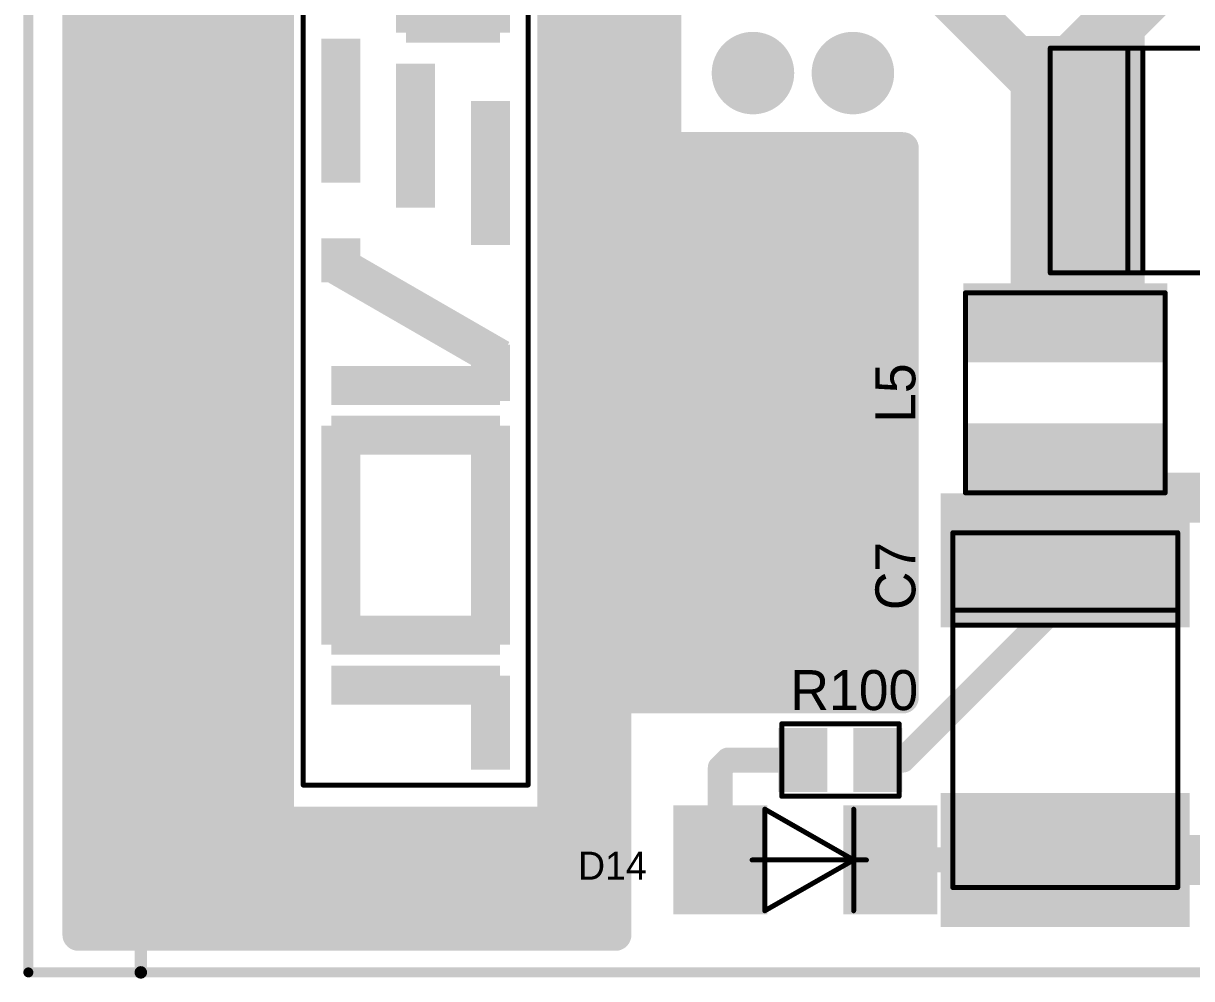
# Model space of a CAD drawing. Extents: x 416 to 470, y 213 to 332.
# Drawn here: x 416.15 to 439.53, y 214.88 to 234 of the extents above; entities that cross this region are included whole.
import ezdxf

# ---------------------------------------------------------------- set-up
doc = ezdxf.new("R2010")
doc.units = 0
for name, color, linetype in [('Board', 3, 'CONTINUOUS'), ('Top', 1, 'CONTINUOUS'), ('Top_Mask', 4, 'CONTINUOUS'), ('Top_Paste', 8, 'CONTINUOUS'), ('Top_Silk', 6, 'CONTINUOUS')]:
    doc.layers.add(name, color=color, linetype=linetype)

# ---------------------------------------------------------------- blocks, each defined once
blk = doc.blocks.new('UNIT_DISC')
at = {"linetype": 'CONTINUOUS', "const_width": 0.5}
blk.add_lwpolyline([(0.25, 0, 1), (-0.25, 0, 1)], format="xyb", close=True, dxfattribs=at)
blk = doc.blocks.new('SHAPE_EL_236_236_0_0_0_0')
at = {"xscale": 0.6, "yscale": 0.6, "zscale": 0.6}
blk.add_blockref('UNIT_DISC', (0, 0), dxfattribs=at)
blk = doc.blocks.new('SHAPE_EL_386_386_0_0_0_0')
at = {"xscale": 0.981, "yscale": 0.981, "zscale": 0.981}
blk.add_blockref('UNIT_DISC', (0, 0), dxfattribs=at)
blk = doc.blocks.new('0__40_41')
at = {"layer": 'Top'}
blk.add_blockref('SHAPE_EL_236_236_0_0_0_0', (0, 0), dxfattribs=at)
at = {"layer": 'Top_Mask'}
blk.add_blockref('SHAPE_EL_386_386_0_0_0_0', (0, 0), dxfattribs=at)
blk = doc.blocks.new('VELOG_7162')
at = {"layer": 'Top_Silk', "linetype": 'CONTINUOUS', "const_width": 0.1}
for points in [[(426.25, 238.75), (421.75, 238.75)], [(421.75, 238.75), (421.75, 218.75)], [(426.25, 218.75), (426.25, 238.75)], [(421.75, 218.75), (426.25, 218.75)]]:
    blk.add_lwpolyline(points, dxfattribs=at)
at = {"layer": 'Top_Silk', "xscale": 0.1, "yscale": 0.1, "zscale": 0.1}
for p in [(421.75, 238.75), (421.75, 238.75), (426.25, 238.75), (426.25, 238.75), (421.75, 218.75), (421.75, 218.75), (426.25, 218.75), (426.25, 218.75)]:
    blk.add_blockref('UNIT_DISC', p, dxfattribs=at)
blk = doc.blocks.new('SHAPE_SQ_157_984_0_0_0_0')
blk.add_solid([(-0.2, -1.25), (0.2, -1.25), (-0.2, 1.25), (0.2, 1.25)])
blk = doc.blocks.new('SHAPE_SQ_307_1134_0_0_0_0')
blk.add_solid([(-0.3905, -1.4405), (0.3905, -1.4405), (-0.3905, 1.4405), (0.3905, 1.4405)])
blk = doc.blocks.new('5_0x0_25__1_')
at = {"layer": 'Top'}
blk.add_blockref('SHAPE_SQ_157_984_0_0_0_0', (0, 0), dxfattribs=at)
at = {"layer": 'Top_Mask'}
blk.add_blockref('SHAPE_SQ_307_1134_0_0_0_0', (0, 0), dxfattribs=at)
at = {"layer": 'Top_Paste'}
blk.add_blockref('SHAPE_SQ_157_984_0_0_0_0', (0, 0), dxfattribs=at)
blk = doc.blocks.new('SHAPE_SQ_157_1574_0_0_0_0')
blk.add_solid([(-0.2, -2), (0.2, -2), (-0.2, 2), (0.2, 2)])
blk = doc.blocks.new('SHAPE_SQ_307_1724_0_0_0_0')
blk.add_solid([(-0.3905, -2.1905), (0.3905, -2.1905), (-0.3905, 2.1905), (0.3905, 2.1905)])
blk = doc.blocks.new('8_0x0_25__1_')
at = {"layer": 'Top'}
blk.add_blockref('SHAPE_SQ_157_1574_0_0_0_0', (0, 0), dxfattribs=at)
at = {"layer": 'Top_Mask'}
blk.add_blockref('SHAPE_SQ_307_1724_0_0_0_0', (0, 0), dxfattribs=at)
at = {"layer": 'Top_Paste'}
blk.add_blockref('SHAPE_SQ_157_1574_0_0_0_0', (0, 0), dxfattribs=at)
blk = doc.blocks.new('SHAPE_SQ_157_295_0_0_0_0')
blk.add_solid([(-0.2, -0.375), (0.2, -0.375), (-0.2, 0.375), (0.2, 0.375)])
blk = doc.blocks.new('SHAPE_SQ_307_445_0_0_0_0')
blk.add_solid([(-0.3905, -0.5655), (0.3905, -0.5655), (-0.3905, 0.5655), (0.3905, 0.5655)])
blk = doc.blocks.new('2_0x0_25__1_')
at = {"layer": 'Top'}
blk.add_blockref('SHAPE_SQ_157_295_0_0_0_0', (0, 0), dxfattribs=at)
at = {"layer": 'Top_Mask'}
blk.add_blockref('SHAPE_SQ_307_445_0_0_0_0', (0, 0), dxfattribs=at)
at = {"layer": 'Top_Paste'}
blk.add_blockref('SHAPE_SQ_157_295_0_0_0_0', (0, 0), dxfattribs=at)
blk = doc.blocks.new('SHAPE_SQ_157_590_0_0_0_0')
blk.add_solid([(-0.2, -0.75), (0.2, -0.75), (-0.2, 0.75), (0.2, 0.75)])
blk = doc.blocks.new('SHAPE_SQ_307_740_0_0_0_0')
blk.add_solid([(-0.3905, -0.9405), (0.3905, -0.9405), (-0.3905, 0.9405), (0.3905, 0.9405)])
blk = doc.blocks.new('3_0x0_25__1_')
at = {"layer": 'Top'}
blk.add_blockref('SHAPE_SQ_157_590_0_0_0_0', (0, 0), dxfattribs=at)
at = {"layer": 'Top_Mask'}
blk.add_blockref('SHAPE_SQ_307_740_0_0_0_0', (0, 0), dxfattribs=at)
at = {"layer": 'Top_Paste'}
blk.add_blockref('SHAPE_SQ_157_590_0_0_0_0', (0, 0), dxfattribs=at)
blk = doc.blocks.new('SHAPE_SQ_157_1181_0_0_0_0')
blk.add_solid([(-0.2, -1.5), (0.2, -1.5), (-0.2, 1.5), (0.2, 1.5)])
blk = doc.blocks.new('SHAPE_SQ_307_1331_0_0_0_0')
blk.add_solid([(-0.3905, -1.6905), (0.3905, -1.6905), (-0.3905, 1.6905), (0.3905, 1.6905)])
blk = doc.blocks.new('6_0x025__1_')
at = {"layer": 'Top'}
blk.add_blockref('SHAPE_SQ_157_1181_0_0_0_0', (0, 0), dxfattribs=at)
at = {"layer": 'Top_Mask'}
blk.add_blockref('SHAPE_SQ_307_1331_0_0_0_0', (0, 0), dxfattribs=at)
at = {"layer": 'Top_Paste'}
blk.add_blockref('SHAPE_SQ_157_1181_0_0_0_0', (0, 0), dxfattribs=at)
blk = doc.blocks.new('SHAPE_SQ_157_196_0_0_0_0')
blk.add_solid([(-0.2, -0.25), (0.2, -0.25), (-0.2, 0.25), (0.2, 0.25)])
blk = doc.blocks.new('SHAPE_SQ_307_346_0_0_0_0')
blk.add_solid([(-0.3905, -0.4405), (0.3905, -0.4405), (-0.3905, 0.4405), (0.3905, 0.4405)])
blk = doc.blocks.new('1_0x0_25__1_')
at = {"layer": 'Top'}
blk.add_blockref('SHAPE_SQ_157_196_0_0_0_0', (0, 0), dxfattribs=at)
at = {"layer": 'Top_Mask'}
blk.add_blockref('SHAPE_SQ_307_346_0_0_0_0', (0, 0), dxfattribs=at)
at = {"layer": 'Top_Paste'}
blk.add_blockref('SHAPE_SQ_157_196_0_0_0_0', (0, 0), dxfattribs=at)
blk = doc.blocks.new('SHAPE_SQ_157_1377_0_0_0_0')
blk.add_solid([(-0.2, -1.75), (0.2, -1.75), (-0.2, 1.75), (0.2, 1.75)])
blk = doc.blocks.new('SHAPE_SQ_307_1527_0_0_0_0')
blk.add_solid([(-0.3905, -1.9405), (0.3905, -1.9405), (-0.3905, 1.9405), (0.3905, 1.9405)])
blk = doc.blocks.new('7_0x0_25__1_')
at = {"layer": 'Top'}
blk.add_blockref('SHAPE_SQ_157_1377_0_0_0_0', (0, 0), dxfattribs=at)
at = {"layer": 'Top_Mask'}
blk.add_blockref('SHAPE_SQ_307_1527_0_0_0_0', (0, 0), dxfattribs=at)
at = {"layer": 'Top_Paste'}
blk.add_blockref('SHAPE_SQ_157_1377_0_0_0_0', (0, 0), dxfattribs=at)
blk = doc.blocks.new('1')
for name, p in [('VELOG_7162', (0, 0)), ('5_0x0_25__1_', (422.5, 236.75)), ('8_0x0_25__1_', (424, 236)), ('8_0x0_25__1_', (425.5, 236)), ('5_0x0_25__1_', (425.5, 231)), ('3_0x0_25__1_', (425.5, 220))]:
    blk.add_blockref(name, p)
for name, p, rotation in [('6_0x025__1_', (424, 238.04), 270), ('3_0x0_25__1_', (423.25, 235.5), 270), ('3_0x0_25__1_', (424.75, 234), 270), ('5_0x0_25__1_', (422.5, 232.25), 180), ('5_0x0_25__1_', (424, 231.75), 180), ('1_0x0_25__1_', (422.5, 229.25), 180), ('7_0x0_25__1_', (424, 228.25), 60), ('2_0x0_25__1_', (425.5, 227), 180), ('6_0x025__1_', (424, 226.75), 270), ('6_0x025__1_', (424, 225.75), 90), ('8_0x0_25__1_', (422.5, 223.75), 180), ('8_0x0_25__1_', (425.5, 223.75), 180), ('6_0x025__1_', (424, 221.75), 270), ('6_0x025__1_', (424, 220.75), 270)]:
    blk.add_blockref(name, p, dxfattribs=dict(rotation=rotation))
blk = doc.blocks.new('SHAPE_EL_500_500_0_0_0_0')
at = {"xscale": 1.27, "yscale": 1.27, "zscale": 1.27}
blk.add_blockref('UNIT_DISC', (0, 0), dxfattribs=at)
blk = doc.blocks.new('SHAPE_EL_650_650_0_0_0_0')
at = {"xscale": 1.651, "yscale": 1.651, "zscale": 1.651}
blk.add_blockref('UNIT_DISC', (0, 0), dxfattribs=at)
blk = doc.blocks.new('C50R08_PS__4_')
at = {"layer": 'Top'}
blk.add_blockref('SHAPE_EL_500_500_0_0_0_0', (0, 0), dxfattribs=at)
at = {"layer": 'Top_Mask'}
blk.add_blockref('SHAPE_EL_650_650_0_0_0_0', (0, 0), dxfattribs=at)
blk = doc.blocks.new('C50R08_PS__4_42')
at = {"layer": 'Top'}
blk.add_blockref('SHAPE_EL_500_500_0_0_0_0', (0, 0), dxfattribs=at)
at = {"layer": 'Top_Mask'}
blk.add_blockref('SHAPE_EL_650_650_0_0_0_0', (0, 0), dxfattribs=at)
blk = doc.blocks.new('C50R08_PS__4_82')
at = {"layer": 'Top'}
blk.add_blockref('SHAPE_EL_500_500_0_0_0_0', (0, 0), dxfattribs=at)
at = {"layer": 'Top_Mask'}
blk.add_blockref('SHAPE_EL_650_650_0_0_0_0', (0, 0), dxfattribs=at)
blk = doc.blocks.new('C50R08_PS__4_84')
at = {"layer": 'Top'}
blk.add_blockref('SHAPE_EL_500_500_0_0_0_0', (0, 0), dxfattribs=at)
at = {"layer": 'Top_Mask'}
blk.add_blockref('SHAPE_EL_650_650_0_0_0_0', (0, 0), dxfattribs=at)
blk = doc.blocks.new('C50R08_PS__4_86')
at = {"layer": 'Top'}
blk.add_blockref('SHAPE_EL_500_500_0_0_0_0', (0, 0), dxfattribs=at)
at = {"layer": 'Top_Mask'}
blk.add_blockref('SHAPE_EL_650_650_0_0_0_0', (0, 0), dxfattribs=at)
blk = doc.blocks.new('C50R08_PS__4_80')
at = {"layer": 'Top'}
blk.add_blockref('SHAPE_EL_500_500_0_0_0_0', (0, 0), dxfattribs=at)
at = {"layer": 'Top_Mask'}
blk.add_blockref('SHAPE_EL_650_650_0_0_0_0', (0, 0), dxfattribs=at)
blk = doc.blocks.new('C50R08_PS__4_76')
at = {"layer": 'Top'}
blk.add_blockref('SHAPE_EL_500_500_0_0_0_0', (0, 0), dxfattribs=at)
at = {"layer": 'Top_Mask'}
blk.add_blockref('SHAPE_EL_650_650_0_0_0_0', (0, 0), dxfattribs=at)
blk = doc.blocks.new('C50R08_PS__4_78')
at = {"layer": 'Top'}
blk.add_blockref('SHAPE_EL_500_500_0_0_0_0', (0, 0), dxfattribs=at)
at = {"layer": 'Top_Mask'}
blk.add_blockref('SHAPE_EL_650_650_0_0_0_0', (0, 0), dxfattribs=at)
blk = doc.blocks.new('C50R08_PS__4_89')
at = {"layer": 'Top'}
blk.add_blockref('SHAPE_EL_500_500_0_0_0_0', (0, 0), dxfattribs=at)
at = {"layer": 'Top_Mask'}
blk.add_blockref('SHAPE_EL_650_650_0_0_0_0', (0, 0), dxfattribs=at)
blk = doc.blocks.new('C50R08_PS__4_41')
at = {"layer": 'Top'}
blk.add_blockref('SHAPE_EL_500_500_0_0_0_0', (0, 0), dxfattribs=at)
at = {"layer": 'Top_Mask'}
blk.add_blockref('SHAPE_EL_650_650_0_0_0_0', (0, 0), dxfattribs=at)
blk = doc.blocks.new('C50R08_PS__4_81')
at = {"layer": 'Top'}
blk.add_blockref('SHAPE_EL_500_500_0_0_0_0', (0, 0), dxfattribs=at)
at = {"layer": 'Top_Mask'}
blk.add_blockref('SHAPE_EL_650_650_0_0_0_0', (0, 0), dxfattribs=at)
blk = doc.blocks.new('C50R08_PS__4_83')
at = {"layer": 'Top'}
blk.add_blockref('SHAPE_EL_500_500_0_0_0_0', (0, 0), dxfattribs=at)
at = {"layer": 'Top_Mask'}
blk.add_blockref('SHAPE_EL_650_650_0_0_0_0', (0, 0), dxfattribs=at)
blk = doc.blocks.new('C50R08_PS__4_85')
at = {"layer": 'Top'}
blk.add_blockref('SHAPE_EL_500_500_0_0_0_0', (0, 0), dxfattribs=at)
at = {"layer": 'Top_Mask'}
blk.add_blockref('SHAPE_EL_650_650_0_0_0_0', (0, 0), dxfattribs=at)
blk = doc.blocks.new('C50R08_PS__4_79')
at = {"layer": 'Top'}
blk.add_blockref('SHAPE_EL_500_500_0_0_0_0', (0, 0), dxfattribs=at)
at = {"layer": 'Top_Mask'}
blk.add_blockref('SHAPE_EL_650_650_0_0_0_0', (0, 0), dxfattribs=at)
blk = doc.blocks.new('C50R08_PS__4_75')
at = {"layer": 'Top'}
blk.add_blockref('SHAPE_EL_500_500_0_0_0_0', (0, 0), dxfattribs=at)
at = {"layer": 'Top_Mask'}
blk.add_blockref('SHAPE_EL_650_650_0_0_0_0', (0, 0), dxfattribs=at)
blk = doc.blocks.new('C50R08_PS__4_77')
at = {"layer": 'Top'}
blk.add_blockref('SHAPE_EL_500_500_0_0_0_0', (0, 0), dxfattribs=at)
at = {"layer": 'Top_Mask'}
blk.add_blockref('SHAPE_EL_650_650_0_0_0_0', (0, 0), dxfattribs=at)
blk = doc.blocks.new('C50R08_PS__4_88')
at = {"layer": 'Top'}
blk.add_blockref('SHAPE_EL_500_500_0_0_0_0', (0, 0), dxfattribs=at)
at = {"layer": 'Top_Mask'}
blk.add_blockref('SHAPE_EL_650_650_0_0_0_0', (0, 0), dxfattribs=at)
blk = doc.blocks.new('C50R08_PS__4_87')
at = {"layer": 'Top'}
blk.add_blockref('SHAPE_EL_500_500_0_0_0_0', (0, 0), dxfattribs=at)
at = {"layer": 'Top_Mask'}
blk.add_blockref('SHAPE_EL_650_650_0_0_0_0', (0, 0), dxfattribs=at)
blk = doc.blocks.new('XT3')
at = {"rotation": 270}
for name, p in [('C50R08_PS__4_75', (430.75, 251)), ('C50R08_PS__4_76', (432.75, 251)), ('C50R08_PS__4_77', (430.75, 249)), ('C50R08_PS__4_78', (432.75, 249)), ('C50R08_PS__4_79', (430.75, 247)), ('C50R08_PS__4_80', (432.75, 247)), ('C50R08_PS__4_81', (430.75, 245)), ('C50R08_PS__4_82', (432.75, 245)), ('C50R08_PS__4_83', (430.75, 243)), ('C50R08_PS__4_84', (432.75, 243)), ('C50R08_PS__4_85', (430.75, 241)), ('C50R08_PS__4_86', (432.75, 241)), ('C50R08_PS__4_87', (430.75, 239)), ('C50R08_PS__4_88', (432.75, 239)), ('C50R08_PS__4_89', (430.75, 237)), ('C50R08_PS__4_', (432.75, 237)), ('C50R08_PS__4_41', (430.75, 235)), ('C50R08_PS__4_42', (432.75, 235)), ('C50R08_PS__4_', (430.75, 233)), ('C50R08_PS__4_', (432.75, 233))]:
    blk.add_blockref(name, p, dxfattribs=at)
blk = doc.blocks.new('TANT_D_7742')
at = {"layer": 'Top_Silk', "linetype": 'CONTINUOUS', "const_width": 0.1}
for points in [[(436.7, 233.5), (436.7, 229)], [(443.8, 233.5), (436.7, 233.5)], [(438.25, 229), (438.25, 233.5)], [(438.55, 229), (438.55, 233.5)], [(443.8, 229), (443.8, 233.5)], [(436.7, 229), (443.8, 229)]]:
    blk.add_lwpolyline(points, dxfattribs=at)
at = {"layer": 'Top_Silk', "xscale": 0.1, "yscale": 0.1, "zscale": 0.1}
for p in [(436.7, 233.5), (436.7, 233.5), (438.25, 233.5), (438.55, 233.5), (443.8, 233.5), (443.8, 233.5), (436.7, 229), (436.7, 229), (438.25, 229), (438.55, 229), (443.8, 229), (443.8, 229)]:
    blk.add_blockref('UNIT_DISC', p, dxfattribs=at)
blk = doc.blocks.new('SHAPE_SQ_905_1811_0_0_0_0')
blk.add_solid([(-1.15, -2.3), (1.15, -2.3), (-1.15, 2.3), (1.15, 2.3)])
blk = doc.blocks.new('SHAPE_SQ_1055_1961_0_0_0_0')
blk.add_solid([(-1.3405, -2.4905), (1.3405, -2.4905), (-1.3405, 2.4905), (1.3405, 2.4905)])
blk = doc.blocks.new('2_3x4_641')
at = {"layer": 'Top'}
blk.add_blockref('SHAPE_SQ_905_1811_0_0_0_0', (0, 0), dxfattribs=at)
at = {"layer": 'Top_Mask'}
blk.add_blockref('SHAPE_SQ_1055_1961_0_0_0_0', (0, 0), dxfattribs=at)
at = {"layer": 'Top_Paste'}
blk.add_blockref('SHAPE_SQ_905_1811_0_0_0_0', (0, 0), dxfattribs=at)
blk = doc.blocks.new('2_3x4_642')
at = {"layer": 'Top'}
blk.add_blockref('SHAPE_SQ_905_1811_0_0_0_0', (0, 0), dxfattribs=at)
at = {"layer": 'Top_Mask'}
blk.add_blockref('SHAPE_SQ_1055_1961_0_0_0_0', (0, 0), dxfattribs=at)
at = {"layer": 'Top_Paste'}
blk.add_blockref('SHAPE_SQ_905_1811_0_0_0_0', (0, 0), dxfattribs=at)
blk = doc.blocks.new('C4')
for name, p in [('2_3x4_642', (437.25, 231.25)), ('TANT_D_7742', (0, 0)), ('2_3x4_641', (443.25, 231.25))]:
    blk.add_blockref(name, p)
at = {"layer": 'Top_Silk'}
blk.add_text('C4', height=0.8, dxfattribs=at).set_placement((442, 234))
blk = doc.blocks.new('L_NR4018_8114')
at = {"layer": 'Top_Silk', "linetype": 'CONTINUOUS', "const_width": 0.1}
for points in [[(439, 228.6), (435, 228.6)], [(435, 228.6), (435, 224.6)], [(439, 224.6), (439, 228.6)], [(435, 224.6), (439, 224.6)]]:
    blk.add_lwpolyline(points, dxfattribs=at)
at = {"layer": 'Top_Silk', "xscale": 0.1, "yscale": 0.1, "zscale": 0.1}
for p in [(435, 228.6), (435, 228.6), (439, 228.6), (439, 228.6), (435, 224.6), (435, 224.6), (439, 224.6), (439, 224.6)]:
    blk.add_blockref('UNIT_DISC', p, dxfattribs=at)
blk = doc.blocks.new('SHAPE_SQ_472_1456_0_0_0_0')
blk.add_solid([(-0.6, -1.85), (0.6, -1.85), (-0.6, 1.85), (0.6, 1.85)])
blk = doc.blocks.new('SHAPE_SQ_622_1606_0_0_0_0')
blk.add_solid([(-0.7905, -2.0405), (0.7905, -2.0405), (-0.7905, 2.0405), (0.7905, 2.0405)])
blk = doc.blocks.new('1_2x3_742')
at = {"layer": 'Top'}
blk.add_blockref('SHAPE_SQ_472_1456_0_0_0_0', (0, 0), dxfattribs=at)
at = {"layer": 'Top_Mask'}
blk.add_blockref('SHAPE_SQ_622_1606_0_0_0_0', (0, 0), dxfattribs=at)
at = {"layer": 'Top_Paste'}
blk.add_blockref('SHAPE_SQ_472_1456_0_0_0_0', (0, 0), dxfattribs=at)
blk = doc.blocks.new('1_2x3_711')
at = {"layer": 'Top'}
blk.add_blockref('SHAPE_SQ_472_1456_0_0_0_0', (0, 0), dxfattribs=at)
at = {"layer": 'Top_Mask'}
blk.add_blockref('SHAPE_SQ_622_1606_0_0_0_0', (0, 0), dxfattribs=at)
at = {"layer": 'Top_Paste'}
blk.add_blockref('SHAPE_SQ_472_1456_0_0_0_0', (0, 0), dxfattribs=at)
blk = doc.blocks.new('L5')
blk.add_blockref('L_NR4018_8114', (0, 0))
at = {"rotation": 90}
for name, p in [('1_2x3_742', (437, 228)), ('1_2x3_711', (437, 225.2))]:
    blk.add_blockref(name, p, dxfattribs=at)
at = {"layer": 'Top_Silk'}
blk.add_text('L5', height=0.8, rotation=90, dxfattribs=at).set_placement((434, 226))
blk = doc.blocks.new('R_0603_8126')
at = {"layer": 'Top_Silk', "linetype": 'CONTINUOUS', "const_width": 0.1}
for points in [[(431.325, 218.525), (431.325, 219.975)], [(431.325, 219.975), (433.675, 219.975)], [(433.675, 219.975), (433.675, 218.525)], [(433.675, 218.525), (431.325, 218.525)]]:
    blk.add_lwpolyline(points, dxfattribs=at)
at = {"layer": 'Top_Silk', "xscale": 0.1, "yscale": 0.1, "zscale": 0.1}
for p in [(431.325, 219.975), (431.325, 219.975), (433.675, 219.975), (433.675, 219.975), (431.325, 218.525), (431.325, 218.525), (433.675, 218.525), (433.675, 218.525)]:
    blk.add_blockref('UNIT_DISC', p, dxfattribs=at)
blk = doc.blocks.new('SHAPE_SQ_236_354_0_0_0_0')
blk.add_solid([(-0.3, -0.45), (0.3, -0.45), (-0.3, 0.45), (0.3, 0.45)])
blk = doc.blocks.new('SHAPE_SQ_386_504_0_0_0_0')
blk.add_solid([(-0.4905, -0.6405), (0.4905, -0.6405), (-0.4905, 0.6405), (0.4905, 0.6405)])
blk = doc.blocks.new('0_6x0_911')
at = {"layer": 'Top'}
blk.add_blockref('SHAPE_SQ_236_354_0_0_0_0', (0, 0), dxfattribs=at)
at = {"layer": 'Top_Mask'}
blk.add_blockref('SHAPE_SQ_386_504_0_0_0_0', (0, 0), dxfattribs=at)
at = {"layer": 'Top_Paste'}
blk.add_blockref('SHAPE_SQ_236_354_0_0_0_0', (0, 0), dxfattribs=at)
blk = doc.blocks.new('0_6x0_91')
at = {"layer": 'Top'}
blk.add_blockref('SHAPE_SQ_236_354_0_0_0_0', (0, 0), dxfattribs=at)
at = {"layer": 'Top_Mask'}
blk.add_blockref('SHAPE_SQ_386_504_0_0_0_0', (0, 0), dxfattribs=at)
at = {"layer": 'Top_Paste'}
blk.add_blockref('SHAPE_SQ_236_354_0_0_0_0', (0, 0), dxfattribs=at)
blk = doc.blocks.new('R100')
blk.add_blockref('R_0603_8126', (0, 0))
at = {"rotation": 180}
for name, p in [('0_6x0_91', (431.75, 219.25)), ('0_6x0_911', (433.25, 219.25))]:
    blk.add_blockref(name, p, dxfattribs=at)
at = {"layer": 'Top_Silk'}
blk.add_text('R100', height=0.8, dxfattribs=at).set_placement((431.5, 220.25))
blk = doc.blocks.new('TANT_D_8350')
at = {"layer": 'Top_Silk', "linetype": 'CONTINUOUS', "const_width": 0.1}
for points in [[(439.25, 223.8), (434.75, 223.8)], [(434.75, 223.8), (434.75, 216.7)], [(439.25, 216.7), (439.25, 223.8)], [(434.75, 222.25), (439.25, 222.25)], [(434.75, 221.95), (439.25, 221.95)], [(434.75, 216.7), (439.25, 216.7)]]:
    blk.add_lwpolyline(points, dxfattribs=at)
at = {"layer": 'Top_Silk', "xscale": 0.1, "yscale": 0.1, "zscale": 0.1}
for p in [(434.75, 223.8), (434.75, 223.8), (439.25, 223.8), (439.25, 223.8), (434.75, 222.25), (439.25, 222.25), (434.75, 221.95), (439.25, 221.95), (434.75, 216.7), (434.75, 216.7), (439.25, 216.7), (439.25, 216.7)]:
    blk.add_blockref('UNIT_DISC', p, dxfattribs=at)
blk = doc.blocks.new('2_3x4_611')
at = {"layer": 'Top'}
blk.add_blockref('SHAPE_SQ_905_1811_0_0_0_0', (0, 0), dxfattribs=at)
at = {"layer": 'Top_Mask'}
blk.add_blockref('SHAPE_SQ_1055_1961_0_0_0_0', (0, 0), dxfattribs=at)
at = {"layer": 'Top_Paste'}
blk.add_blockref('SHAPE_SQ_905_1811_0_0_0_0', (0, 0), dxfattribs=at)
blk = doc.blocks.new('C7')
at = {"rotation": 270}
for name, p in [('2_3x4_611', (437, 223.25)), ('2_3x4_641', (437, 217.25))]:
    blk.add_blockref(name, p, dxfattribs=at)
blk.add_blockref('TANT_D_8350', (0, 0))
at = {"layer": 'Top_Silk'}
blk.add_text('C7', height=0.8, rotation=90, dxfattribs=at).set_placement((434, 222.25))
blk = doc.blocks.new('LEDSMD_8510')
at = {"layer": 'Top_Silk', "linetype": 'CONTINUOUS', "const_width": 0.1}
for points in [[(430.988, 216.234), (430.988, 218.266)], [(430.988, 218.266), (432.766, 217.25)], [(432.766, 216.234), (432.766, 218.266)], [(433.02, 217.25), (430.734, 217.25)], [(432.766, 217.25), (430.988, 216.234)]]:
    blk.add_lwpolyline(points, dxfattribs=at)
at = {"layer": 'Top_Silk', "xscale": 0.1, "yscale": 0.1, "zscale": 0.1}
for p in [(430.988, 218.266), (430.988, 218.266), (432.766, 218.266), (430.734, 217.25), (432.766, 217.25), (432.766, 217.25), (433.02, 217.25), (430.988, 216.234), (430.988, 216.234), (432.766, 216.234)]:
    blk.add_blockref('UNIT_DISC', p, dxfattribs=at)
blk = doc.blocks.new('SHAPE_SQ_590_708_0_0_0_0')
blk.add_solid([(-0.75, -0.9), (0.75, -0.9), (-0.75, 0.9), (0.75, 0.9)])
blk = doc.blocks.new('SHAPE_SQ_740_858_0_0_0_0')
blk.add_solid([(-0.9405, -1.0905), (0.9405, -1.0905), (-0.9405, 1.0905), (0.9405, 1.0905)])
blk = doc.blocks.new('P_SX64Y64D0T__1_41')
at = {"layer": 'Top'}
blk.add_blockref('SHAPE_SQ_590_708_0_0_0_0', (0, 0), dxfattribs=at)
at = {"layer": 'Top_Mask'}
blk.add_blockref('SHAPE_SQ_740_858_0_0_0_0', (0, 0), dxfattribs=at)
at = {"layer": 'Top_Paste'}
blk.add_blockref('SHAPE_SQ_590_708_0_0_0_0', (0, 0), dxfattribs=at)
blk = doc.blocks.new('P_SX64Y64D0T__1_1')
at = {"layer": 'Top'}
blk.add_blockref('SHAPE_SQ_590_708_0_0_0_0', (0, 0), dxfattribs=at)
at = {"layer": 'Top_Mask'}
blk.add_blockref('SHAPE_SQ_740_858_0_0_0_0', (0, 0), dxfattribs=at)
at = {"layer": 'Top_Paste'}
blk.add_blockref('SHAPE_SQ_590_708_0_0_0_0', (0, 0), dxfattribs=at)
blk = doc.blocks.new('D14')
at = {"rotation": 180}
for name, p in [('P_SX64Y64D0T__1_1', (430.0964, 217.25)), ('P_SX64Y64D0T__1_41', (433.5, 217.25))]:
    blk.add_blockref(name, p, dxfattribs=at)
blk.add_blockref('LEDSMD_8510', (0, 0))
at = {"layer": 'Top_Silk'}
blk.add_text('D14', height=0.56, dxfattribs=at).set_placement((427.25, 216.85625))
blk = doc.blocks.new('CUPOUR_L1_F0_TT45_10245')
at = {"layer": 'Top', "linetype": 'CONTINUOUS', "const_width": 0.635}
for points in [[(417.25, 311.25), (417.25, 215.75)], [(429, 231.5), (429, 251.75)], [(421.25, 218), (421.25, 239)], [(426.75, 239), (426.75, 218)], [(417.25, 233.8475), (421.25, 233.8475)], [(426.75, 233.8475), (429, 233.8475)], [(417.25, 233.37125), (421.25, 233.37125)], [(426.75, 233.37125), (429, 233.37125)], [(417.25, 232.895), (421.25, 232.895)], [(426.75, 232.895), (429, 232.895)], [(417.25, 232.41875), (421.25, 232.41875)], [(426.75, 232.41875), (429, 232.41875)], [(417.25, 231.9425), (421.25, 231.9425)], [(426.75, 231.9425), (429, 231.9425)], [(417.25, 231.46625), (421.25, 231.46625)], [(426.75, 231.46625), (433.75, 231.46625)], [(433.75, 231.5), (429, 231.5)], [(433.75, 220.5), (433.75, 231.5)], [(417.25, 230.99), (421.25, 230.99)], [(426.75, 230.99), (433.75, 230.99)], [(417.25, 230.51375), (421.25, 230.51375)], [(426.75, 230.51375), (433.75, 230.51375)], [(417.25, 230.0375), (421.25, 230.0375)], [(426.75, 230.0375), (433.75, 230.0375)], [(417.25, 229.56125), (421.25, 229.56125)], [(426.75, 229.56125), (433.75, 229.56125)], [(417.25, 229.085), (421.25, 229.085)], [(426.75, 229.085), (433.75, 229.085)], [(417.25, 228.60875), (421.25, 228.60875)], [(426.75, 228.60875), (433.75, 228.60875)], [(417.25, 228.1325), (421.25, 228.1325)], [(426.75, 228.1325), (433.75, 228.1325)], [(417.25, 227.65625), (421.25, 227.65625)], [(426.75, 227.65625), (433.75, 227.65625)], [(417.25, 227.18), (421.25, 227.18)], [(426.75, 227.18), (433.75, 227.18)], [(417.25, 226.70375), (421.25, 226.70375)], [(426.75, 226.70375), (433.75, 226.70375)], [(417.25, 226.2275), (421.25, 226.2275)], [(426.75, 226.2275), (433.75, 226.2275)], [(417.25, 225.75125), (421.25, 225.75125)], [(426.75, 225.75125), (433.75, 225.75125)], [(417.25, 225.275), (421.25, 225.275)], [(426.75, 225.275), (433.75, 225.275)], [(417.25, 224.79875), (421.25, 224.79875)], [(426.75, 224.79875), (433.75, 224.79875)], [(417.25, 224.3225), (421.25, 224.3225)], [(426.75, 224.3225), (433.75, 224.3225)], [(417.25, 223.84625), (421.25, 223.84625)], [(426.75, 223.84625), (433.75, 223.84625)], [(417.25, 223.37), (421.25, 223.37)], [(426.75, 223.37), (433.75, 223.37)], [(417.25, 222.89375), (421.25, 222.89375)], [(426.75, 222.89375), (433.75, 222.89375)], [(417.25, 222.4175), (421.25, 222.4175)], [(426.75, 222.4175), (433.75, 222.4175)], [(417.25, 221.94125), (421.25, 221.94125)], [(426.75, 221.94125), (433.75, 221.94125)], [(417.25, 221.465), (421.25, 221.465)], [(426.75, 221.465), (433.75, 221.465)], [(417.25, 220.98875), (421.25, 220.98875)], [(426.75, 220.98875), (433.75, 220.98875)], [(417.25, 220.5125), (421.25, 220.5125)], [(426.75, 220.5125), (433.75, 220.5125)], [(428, 215.75), (428, 220.5)], [(428, 220.5), (433.75, 220.5)], [(417.25, 220.03625), (421.25, 220.03625)], [(426.75, 220.03625), (428, 220.03625)], [(417.25, 219.56), (421.25, 219.56)], [(426.75, 219.56), (428, 219.56)], [(417.25, 219.08375), (421.25, 219.08375)], [(426.75, 219.08375), (428, 219.08375)], [(417.25, 218.6075), (421.25, 218.6075)], [(426.75, 218.6075), (428, 218.6075)], [(417.25, 218.13125), (421.25, 218.13125)], [(426.75, 218.13125), (428, 218.13125)], [(426.75, 218), (421.25, 218)], [(417.25, 217.655), (428, 217.655)], [(417.25, 217.17875), (428, 217.17875)], [(417.25, 216.7025), (428, 216.7025)], [(417.25, 216.22625), (428, 216.22625)], [(417.25, 215.75), (428, 215.75)], [(417.25, 215.75), (428, 215.75)]]:
    blk.add_lwpolyline(points, dxfattribs=at)
at = {"layer": 'Top', "xscale": 0.635, "yscale": 0.635, "zscale": 0.635}
for p in [(417.25, 233.8475), (421.25, 233.8475), (426.75, 233.8475), (429, 233.8475), (417.25, 233.37125), (421.25, 233.37125), (426.75, 233.37125), (429, 233.37125), (417.25, 232.895), (421.25, 232.895), (426.75, 232.895), (429, 232.895), (417.25, 232.41875), (421.25, 232.41875), (426.75, 232.41875), (429, 232.41875), (417.25, 231.9425), (421.25, 231.9425), (426.75, 231.9425), (429, 231.9425), (417.25, 231.46625), (421.25, 231.46625), (426.75, 231.46625), (429, 231.5), (429, 231.5), (433.75, 231.5), (433.75, 231.5), (433.75, 231.46625), (417.25, 230.99), (421.25, 230.99), (426.75, 230.99), (433.75, 230.99), (417.25, 230.51375), (421.25, 230.51375), (426.75, 230.51375), (433.75, 230.51375), (417.25, 230.0375), (421.25, 230.0375), (426.75, 230.0375), (433.75, 230.0375), (417.25, 229.56125), (421.25, 229.56125), (426.75, 229.56125), (433.75, 229.56125), (417.25, 229.085), (421.25, 229.085), (426.75, 229.085), (433.75, 229.085), (417.25, 228.60875), (421.25, 228.60875), (426.75, 228.60875), (433.75, 228.60875), (417.25, 228.1325), (421.25, 228.1325), (426.75, 228.1325), (433.75, 228.1325), (417.25, 227.65625), (421.25, 227.65625), (426.75, 227.65625), (433.75, 227.65625), (417.25, 227.18), (421.25, 227.18), (426.75, 227.18), (433.75, 227.18), (417.25, 226.70375), (421.25, 226.70375), (426.75, 226.70375), (433.75, 226.70375), (417.25, 226.2275), (421.25, 226.2275), (426.75, 226.2275), (433.75, 226.2275), (417.25, 225.75125), (421.25, 225.75125), (426.75, 225.75125), (433.75, 225.75125), (417.25, 225.275), (421.25, 225.275), (426.75, 225.275), (433.75, 225.275), (417.25, 224.79875), (421.25, 224.79875), (426.75, 224.79875), (433.75, 224.79875), (417.25, 224.3225), (421.25, 224.3225), (426.75, 224.3225), (433.75, 224.3225), (417.25, 223.84625), (421.25, 223.84625), (426.75, 223.84625), (433.75, 223.84625), (417.25, 223.37), (421.25, 223.37), (426.75, 223.37), (433.75, 223.37), (417.25, 222.89375), (421.25, 222.89375), (426.75, 222.89375), (433.75, 222.89375), (417.25, 222.4175), (421.25, 222.4175), (426.75, 222.4175), (433.75, 222.4175), (417.25, 221.94125), (421.25, 221.94125), (426.75, 221.94125), (433.75, 221.94125), (417.25, 221.465), (421.25, 221.465), (426.75, 221.465), (433.75, 221.465), (417.25, 220.98875), (421.25, 220.98875), (426.75, 220.98875), (433.75, 220.98875), (417.25, 220.5125), (421.25, 220.5125), (426.75, 220.5125), (428, 220.5), (428, 220.5), (433.75, 220.5125), (433.75, 220.5), (433.75, 220.5), (417.25, 220.03625), (421.25, 220.03625), (426.75, 220.03625), (428, 220.03625), (417.25, 219.56), (421.25, 219.56), (426.75, 219.56), (428, 219.56), (417.25, 219.08375), (421.25, 219.08375), (426.75, 219.08375), (428, 219.08375), (417.25, 218.6075), (421.25, 218.6075), (426.75, 218.6075), (428, 218.6075), (417.25, 218.13125), (421.25, 218.13125), (426.75, 218.13125), (428, 218.13125), (421.25, 218), (421.25, 218), (426.75, 218), (426.75, 218), (417.25, 217.655), (428, 217.655), (417.25, 217.17875), (428, 217.17875), (417.25, 216.7025), (428, 216.7025), (417.25, 216.22625), (428, 216.22625), (417.25, 215.75), (417.25, 215.75), (417.25, 215.75), (428, 215.75), (428, 215.75), (428, 215.75)]:
    blk.add_blockref('UNIT_DISC', p, dxfattribs=at)

msp = doc.modelspace()

# ---------------------------------------------------------------- linework, layer by layer
at = {"layer": 'Board', "linetype": 'CONTINUOUS', "const_width": 0.2}
for points in [[(416.25, 215), (416.25, 324.5)], [(469.75, 215), (416.25, 215)]]:
    msp.add_lwpolyline(points, dxfattribs=at)
at = {"layer": 'Top', "linetype": 'CONTINUOUS'}
for points, const_width in [([(437.25, 232), (434.5, 234.75)], 1), ([(438.75, 234.75), (437.25, 233.25)], 1.2), ([(437.25, 233.25), (437.25, 232)], 1.2), ([(437.25, 232), (437.25, 231.25)], 1.2), ([(437.25, 231.25), (437.25, 232)], 1), ([(437, 231), (437.25, 231.25)], 1), ([(437, 228), (437, 231)], 1), ([(437, 223.25), (437, 225.2)], 1), ([(437.7, 224.5), (437, 225.2)], 1), ([(441.75, 224.5), (437.7, 224.5)], 1), ([(437, 223.25), (437, 222.5)], 0.5), ([(437, 222.5), (433.75, 219.25)], 0.5), ([(430.0964, 219.0964), (430.25, 219.25)], 0.5), ([(430.0964, 217.25), (430.0964, 219.0964)], 0.5), ([(430.25, 219.25), (431.75, 219.25)], 0.5), ([(433.75, 219.25), (433.25, 219.25)], 0.5), ([(437, 217.25), (440.75, 217.25)], 1), ([(437, 217.25), (433.5, 217.25)], 0.5)]:
    msp.add_lwpolyline(points, dxfattribs=dict(at, const_width=const_width))
at = {"layer": 'Top_Silk', "linetype": 'CONTINUOUS', "const_width": 0.25}
msp.add_lwpolyline([(418.5, 215), (418.5, 324.5)], dxfattribs=at)

# ---------------------------------------------------------------- block references
for name, p in [('CUPOUR_L1_F0_TT45_10245', (0, 0)), ('XT3', (0, 0)), ('1', (0, 0)), ('C4', (0, 0)), ('0__40_41', (417.75, 233.5)), ('0__40_41', (427.25, 229.5)), ('0__40_41', (433.25, 229.5)), ('L5', (0, 0)), ('C7', (0, 0)), ('0__40_41', (427.25, 223.25)), ('0__40_41', (433.25, 223.25)), ('R100', (0, 0)), ('D14', (0, 0)), ('0__40_41', (423.75, 216.75))]:
    msp.add_blockref(name, p)
at = {"layer": 'Board', "xscale": 0.2, "yscale": 0.2, "zscale": 0.2}
msp.add_blockref('UNIT_DISC', (416.25, 215), dxfattribs=at)
msp.add_blockref('UNIT_DISC', (416.25, 215), dxfattribs=at)
at = {"layer": 'Top'}
for p, xscale, yscale, zscale in [((437.25, 233.25), 1.2, 1.2, 1.2), ((437.25, 233.25), 1.2, 1.2, 1.2), ((437.25, 232), 1.2, 1.2, 1.2), ((437.25, 232), 1.2, 1.2, 1.2), ((437.25, 231.25), 1.2, 1.2, 1.2), ((437, 223.25), 0.5, 0.5, 0.5), ((437, 222.5), 0.5, 0.5, 0.5), ((437, 222.5), 0.5, 0.5, 0.5), ((430.0964, 219.0964), 0.5, 0.5, 0.5), ((430.0964, 219.0964), 0.5, 0.5, 0.5), ((430.25, 219.25), 0.5, 0.5, 0.5), ((430.25, 219.25), 0.5, 0.5, 0.5), ((431.75, 219.25), 0.5, 0.5, 0.5), ((433.25, 219.25), 0.5, 0.5, 0.5), ((433.75, 219.25), 0.5, 0.5, 0.5), ((433.75, 219.25), 0.5, 0.5, 0.5), ((430.0964, 217.25), 0.5, 0.5, 0.5), ((433.5, 217.25), 0.5, 0.5, 0.5), ((437, 217.25), 0.5, 0.5, 0.5)]:
    msp.add_blockref('UNIT_DISC', p, dxfattribs=dict(at, xscale=xscale, yscale=yscale, zscale=zscale))
for p in [(437.25, 232), (437.25, 232), (437.25, 231.25), (437.25, 231.25), (437, 231), (437, 231), (437, 228), (437, 225.2), (437, 225.2), (437.7, 224.5), (437.7, 224.5), (437, 223.25), (437, 217.25)]:
    msp.add_blockref('UNIT_DISC', p, dxfattribs=at)
at = {"layer": 'Top_Silk', "xscale": 0.25, "yscale": 0.25, "zscale": 0.25}
msp.add_blockref('UNIT_DISC', (418.5, 215), dxfattribs=at)

doc.saveas('drawing.dxf')
